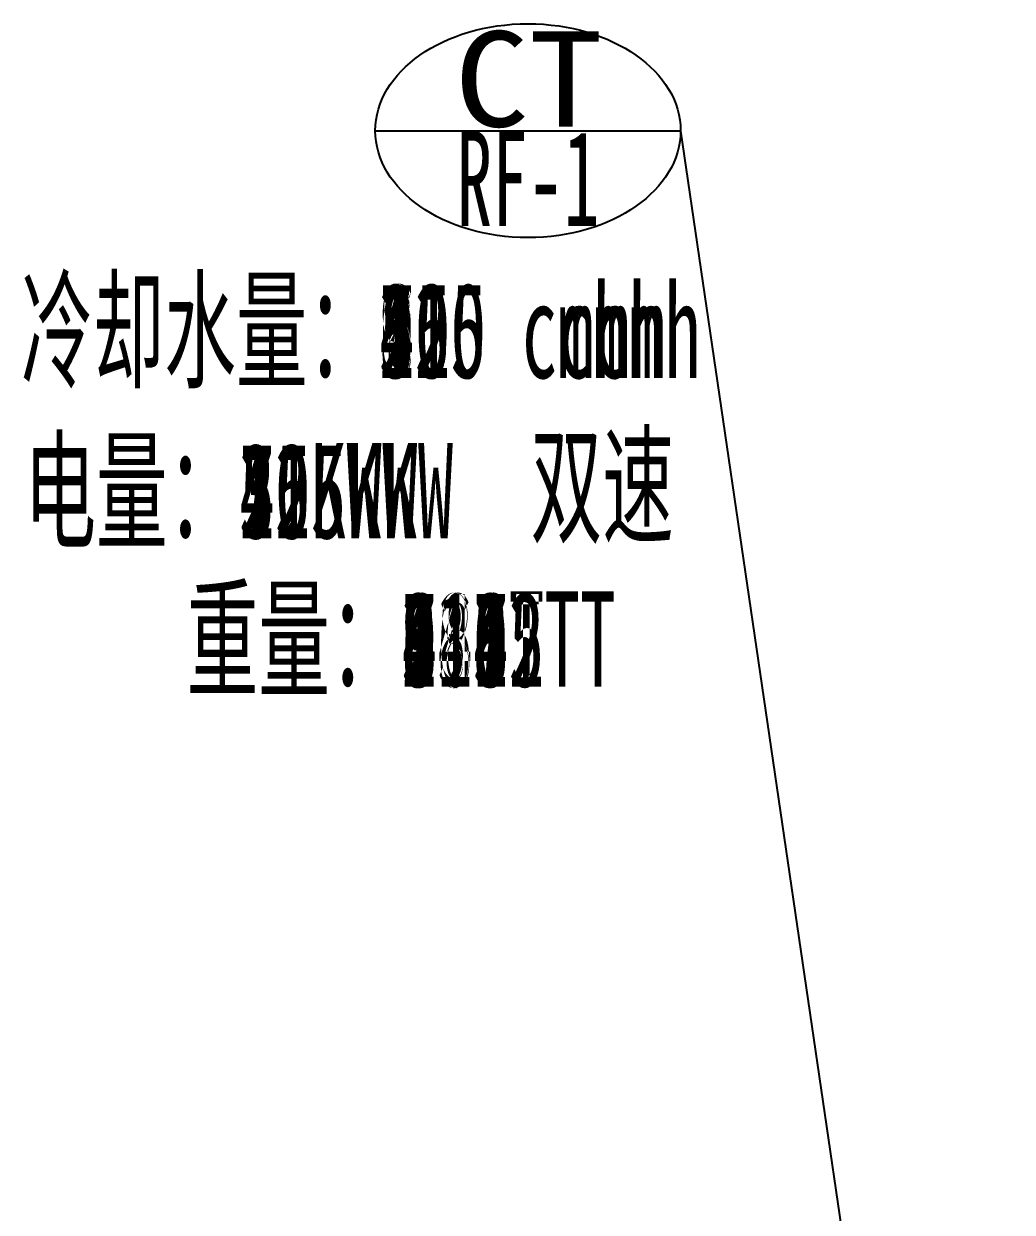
# Model space of a CAD drawing. Header units: millimetres. Extents: x -1040173 to 349982, y -145921 to 298175.
# Drawn here: x -562693.5 to -562521.3, y 248977.8 to 249184.8 of the extents above; entities that cross this region are included whole.
import ezdxf
from ezdxf.enums import TextEntityAlignment as Align

# ---------------------------------------------------------------- set-up
doc = ezdxf.new("R2010")
doc.units = ezdxf.units.MM
doc.header["$LTSCALE"] = 500
doc.header["$MEASUREMENT"] = 0
doc.layers.get('0').update_dxf_attribs({"color": 255, "linetype": 'CONTINUOUS'})
doc.layers.add('H-DIMS-FANS', color=7, linetype='CONTINUOUS')
doc.styles.add('TH-STYLE1', font='Stfangso_0.ttf', dxfattribs={"width": 0.7})

# ---------------------------------------------------------------- blocks, each defined once
blk = doc.blocks.new('冷却塔(参照元亨）')
at = {"layer": 'H-DIMS-FANS'}
for p, q in [((-866, -1805), (-66, -1805)), ((-66, -1805), (802.8, -7731.4))]:
    blk.add_line(p, q, dxfattribs=at)
blk.add_ellipse((-466, -1805), major_axis=(-400, 0), ratio=0.7, dxfattribs=at)
at = {"layer": 'H-DIMS-FANS', "style": 'TH-STYLE1', "width": 0.55}
for s, p in [('冷却水量：100  cmh', (-1793.9, -2452.6)), ('冷却水量：125  cmh', (-1793.9, -2452.6)), ('冷却水量：150  cmh', (-1793.9, -2452.6)), ('冷却水量：200  cmh', (-1793.9, -2452.6)), ('冷却水量：225  cmh', (-1793.9, -2452.6)), ('冷却水量：250 cmh', (-1793.9, -2452.6)), ('冷却水量：300  cmh', (-1793.9, -2452.6)), ('冷却水量：350  cmh', (-1793.9, -2452.6)), ('冷却水量：400  cmh', (-1793.9, -2452.6)), ('冷却水量：450  cmh', (-1793.9, -2452.6)), ('冷却水量：500  cmh', (-1793.9, -2452.6)), ('冷却水量：550  cmh', (-1793.9, -2452.6)), ('冷却水量：600  cmh', (-1793.9, -2452.6)), ('冷却水量：700  cmh', (-1793.9, -2452.6)), ('冷却水量：800  cmh', (-1793.9, -2452.6)), ('冷却水量：900  cmh', (-1793.9, -2452.6)), ('冷却水量：1000cmh', (-1793.9, -2452.6)), ('冷却水量：1100  cmh', (-1793.9, -2452.6)), ('电量：3 KW', (-1785.2, -2872.8)), ('电量：4 KW', (-1785.2, -2872.8)), ('电量：5.5 KW', (-1785.2, -2872.8)), ('电量：7.5KW', (-1785.2, -2872.8)), ('电量：11KW', (-1785.2, -2872.8)), ('电量：15 KW', (-1785.2, -2872.8)), ('电量：22KW', (-1785.2, -2872.8)), ('电量：30KW', (-1785.2, -2872.8)), ('重量：2.5  T', (-1360, -3261.3)), ('重量：3.4  T', (-1360, -3261.3)), ('重量：4.1 T', (-1360, -3261.3)), ('重量：4.7  T', (-1360, -3261.3)), ('重量：5.6 T', (-1360, -3261.3)), ('重量：5.8 T', (-1360, -3261.3)), ('重量：6.8 T', (-1360, -3261.3)), ('重量：7.3 T', (-1360, -3261.3)), ('重量：8.1 T', (-1360, -3261.3)), ('重量：9.0 T', (-1360, -3261.3)), ('重量：11.2 T', (-1360, -3261.3)), ('重量：11.6 T', (-1360, -3261.3)), ('重量：13.6 T', (-1360, -3261.3)), ('重量：14.5 T', (-1360, -3261.3)), ('重量：16.2 T', (-1360, -3261.3)), ('重量：18 T', (-1360, -3261.3)), ('重量：2.6  T', (-1360, -3261.3)), ('重量：2.8  T', (-1360, -3261.3))]:
    blk.add_text(s, height=250, dxfattribs=at).set_placement(p)
at = {"layer": 'H-DIMS-FANS', "style": 'TH-STYLE1', "width": 0.82016}
blk.add_attdef('设备符号', text='', height=250, dxfattribs=at).set_placement((-658.2, -1794.5), (-269.9, -1794.5), align=Align.FIT)
at = {"layer": 'H-DIMS-FANS', "style": 'TH-STYLE1', "width": 0.55}
blk.add_attdef('楼层-编号', text='', height=250, dxfattribs=at).set_placement((-466, -1805), align=Align.TOP_CENTER)
blk.add_attdef('双速', (-459, -2859.2), '', height=250, dxfattribs=at)

msp = doc.modelspace()

# ---------------------------------------------------------------- block references
at = {"xscale": 0.06649235124670223, "yscale": 0.06649235124670223, "zscale": 0.06649235124670223}
msp.add_blockref('冷却塔(参照元亨）', (-562574.65, 249286.2), dxfattribs=at).add_auto_attribs({'楼层-编号': 'RF-1', '设备符号': 'CT', '双速': '双速'})

doc.saveas('drawing.dxf')
